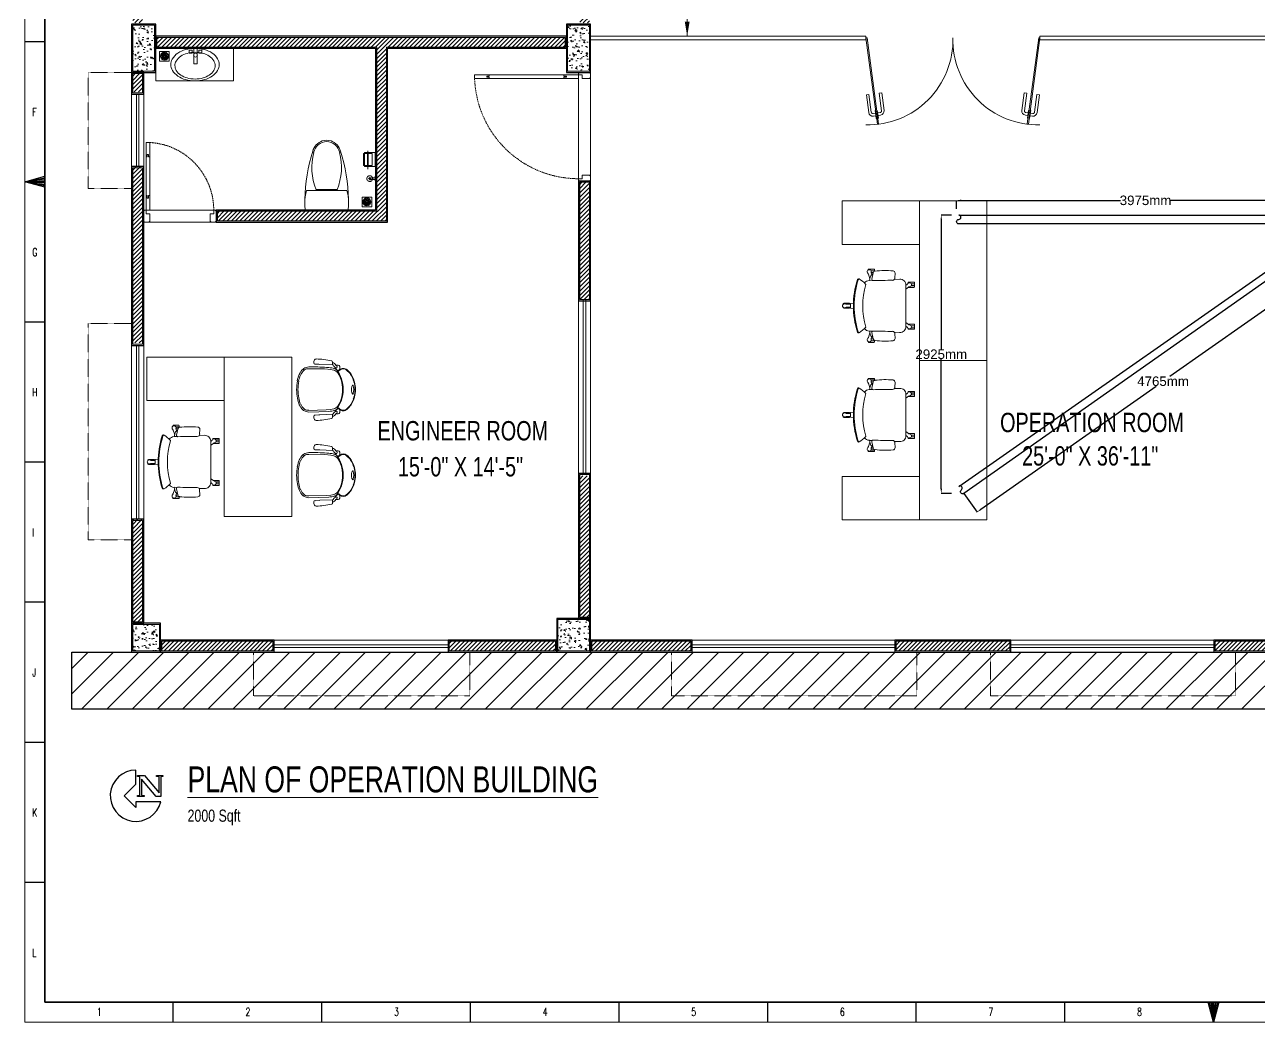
# Model space of a CAD drawing. Header units: inches. Extents: x -1976 to 101187, y -1884 to 17757.
# Drawn here: x 32894 to 45876, y -1884 to 8605 of the extents above; entities that cross this region are included whole.
import ezdxf
from ezdxf.enums import TextEntityAlignment as Align

# ---------------------------------------------------------------- set-up
doc = ezdxf.new("R2010")
doc.units = ezdxf.units.IN
doc.header["$MEASUREMENT"] = 0
for name, pattern in [('CENTER', [2, 1.25, -0.25, 0.25, -0.25]), ('DASH', [0.35, 0.25, -0.1]), ('DASHED', [0.75, 0.5, -0.25])]:
    doc.linetypes.add(name, pattern=pattern)
doc.layers.get('Defpoints').update_dxf_attribs({"lineweight": 0})
for name, color, linetype in [('COLLUM', 1, 'Continuous'), ('Plant Layout', 7, 'Continuous'), ('wall 05', 252, 'Continuous')]:
    doc.layers.add(name, color=color, linetype=linetype)
for name, color, linetype, lineweight in [('DOOR', 115, 'Continuous', 15), ('DOOR_GLASS', 144, 'Continuous', 15), ('Glass', 5, 'Continuous', 9), ('HACTH', 8, 'Continuous', 9), ('I-WC----EXST', 7, 'Continuous', 15), ('I-WC----N', 7, 'Continuous', 15), ('ID-FURN', 7, 'Continuous', 15), ('MARKER', 171, 'Continuous', 15), ('Plaster Line', 252, 'Continuous', 15), ('Sunshed', 5, 'Continuous', 15), ('Text', 252, 'Continuous', 15), ('WINDOW', 140, 'Continuous', 9)]:
    doc.layers.add(name, color=color, linetype=linetype, lineweight=lineweight)
doc.styles.get("Standard").update_dxf_attribs({"font": 'arial.ttf'})
doc.styles.add('Swiss721', font='swisscl.ttf')
doc.styles.add('TEG BORDER', font='txt_qlt.shx', dxfattribs={"width": 0.7, "bigfont": 'hztxt.shx'})
doc.dimstyles.get("Standard").update_dxf_attribs({"dimtxt": 100, "dimasz": 50, "dimexe": 0.18, "dimexo": 0.0625, "dimgap": 0.09, "dimtad": 0, "dimtih": 1, "dimtoh": 1, "dimdec": 0, "dimzin": 0, "dimdsep": 46, "dimtxsty": 'Standard', "dimcen": 0.09, "dimadec": 0, "dimazin": 0, "dimtfac": 1, "dimtdec": 0, "dimtofl": 0, "dimtmove": 0, "dimatfit": 3, "dimfxl": 1, "dimtolj": 1, "dimtzin": 0, "dimarcsym": 0})
pattern_1 = [(50, (-10391746.53, -6143963.8), (136.6380648, -11.9542817), [14.2875, -157.1625]), (355, (-10391746.53, -6143963.8), (-26.432129, 143.2926015), [11.43, -125.73]), (100.4514, (-10391735.14, -6143964.79), (110.2060372, 131.3382328), [12.1425062, -133.5675723]), (46.1842, (-10391746.53, -6143925.7), (203.3094198, -31.5313722), [21.43125, -235.74375]), (96.6356, (-10391729.58, -6143928.32), (178.0532454, 185.5694544), [18.21376, -200.3513265]), (351.1842, (-10391746.53, -6143925.7), (178.0531005, 185.5695935), [17.145, -188.595]), (21, (-10391727.48, -6143935.22), (113.7107934, -76.6988987), [14.2875, -157.1625]), (326, (-10391727.48, -6143935.22), (46.3515707, 138.1410836), [11.43, -125.73]), (71.4514, (-10391718, -6143941.61), (160.0624107, 61.4420596), [12.1425062, -133.5675723]), (37.5, (-10391746.526, -6143963.797), (2.31645244, 63.41627915), [0, -124.206, 0, -127.635, 0, -126.20625]), (7.5, (-10391746.526, -6143963.8), (50.1147469, 75.1354311), [0, -72.771, 0, -121.3485, 0, -48.10125]), (327.5, (-10391789.01, -6143963.797), (101.6931741, -4.29670307), [0, -47.625, 0, -148.59, 0, -197.1675]), (317.5, (-10391808.06, -6143963.8), (111.09696526, 19.06999913), [0, -61.9125, 0, -98.679, 0, -140.0175])]
pattern_2 = [(45, (-10391746.526, -6143963.797), (-22.4506403, 22.4506403), [])]

# ---------------------------------------------------------------- blocks, each defined once
blk = doc.blocks.new('A$C6B9F22C7')
at = {"layer": 'DOOR_GLASS', "lineweight": 9}
for p, q in [((30.04, 10.46), (22.73, 9.48)), ((22.88, 8.43), (22.73, 9.48)), ((30.18, 9.4), (22.88, 8.43)), ((30.75, 5.15), (23.44, 4.18)), ((33.22, 8.09), (30, 7.66)), ((30, 7.66), (30.02, 7.47)), ((30.02, 7.47), (33.25, 7.9)), ((30.09, 6.98), (33.32, 7.41)), ((30.12, 6.78), (30.09, 6.98)), ((33.34, 7.21), (30.12, 6.78)), ((31.08, 7.81), (30.95, 8.82)), ((31.2, 6.93), (31.33, 5.92)), ((32.14, 7.95), (32.01, 8.96)), ((32.26, 7.07), (32.39, 6.06)), ((33.25, 7.9), (33.22, 8.09)), ((33.32, 7.41), (33.34, 7.21)), ((23.44, 4.18), (23.58, 3.12)), ((30.89, 4.1), (23.58, 3.12))]:
    blk.add_line(p, q, dxfattribs=at)
at = {"layer": 'DOOR_GLASS'}
blk.add_lwpolyline([(0, 2.96), (35.68, 7.72), (35.62, 8.22), (-0.07, 3.45)], close=True, dxfattribs=at)
blk.add_arc((0.83, 3.79), 35.18, 358.6415, 91.3529, dxfattribs=at)
at = {"layer": 'DOOR_GLASS', "lineweight": 9}
for centre, major_axis, start_param, end_param in [((30.27, 8.73), (-1.39, 1.06), 3.926991, 5.497787), ((30.27, 8.73), (-0.412, -0.54), 2.356194, 3.926991), ((30.66, 5.83), (-0.54, 0.412), 2.356194, 3.926991), ((30.66, 5.83), (-1.06, -1.39), 0.785398, 2.356194)]:
    blk.add_ellipse(centre, major_axis=major_axis, ratio=1, start_param=start_param, end_param=end_param, dxfattribs=at)
blk = doc.blocks.new('ch-1')
at = {"layer": 'ID-FURN', "color": 252}
for p, q in [((59, 251), (108, 249)), ((104, 264), (103, 306)), ((316, 240), (344, 239)), ((334, 275), (336, 266)), ((-8, 198), (0, 193)), ((0, 196), (0, -196)), ((59, -250), (108, -248)), ((103, -306), (104, -264)), ((316, -239), (344, -238)), ((334, -275), (336, -265))]:
    blk.add_line(p, q, dxfattribs=at)
at = {"layer": 'ID-FURN', "color": 252, "lineweight": 13}
for p, q in [((300, 345), (297, 341)), ((297, 341), (297, 331)), ((297, 331), (298, 330)), ((298, 330), (328, 330)), ((298, 329), (298, 324)), ((298, 329), (328, 329)), ((353, 345), (300, 345)), ((309, 312), (327, 312)), ((309, 311), (327, 311)), ((322, 297), (316, 297)), ((326, 307), (321, 294)), ((353, 298), (339, 255)), ((353, 297), (352, 297)), ((357, 341), (353, 345)), ((357, 301), (353, 297)), ((357, 341), (357, 336)), ((357, 301), (357, 305)), ((-76, 222), (-80, 218)), ((-80, 218), (-80, 208)), ((-80, 208), (-79, 207)), ((-80, 188), (-79, 189)), ((-80, 178), (-80, 188)), ((-76, 174), (-80, 178)), ((-79, 207), (-48, 207)), ((-79, 206), (-79, 190)), ((-79, 206), (-49, 206)), ((-79, 190), (-49, 190)), ((-79, 189), (-48, 189)), ((-23, 222), (-76, 222)), ((-23, 174), (-76, 174)), ((-25, 175), (0, 157)), ((-20, 218), (-23, 222)), ((-20, 218), (-20, 213)), ((559, 15), (521, 15)), ((533, 24), (530, 21)), ((530, 21), (530, 15)), ((586, 24), (533, 24)), ((590, 21), (586, 24)), ((590, 21), (590, 16)), ((559, -14), (521, -14)), ((530, -20), (530, -14)), ((533, -23), (530, -20)), ((586, -23), (533, -23)), ((590, -20), (586, -23)), ((590, -20), (590, -15)), ((-76, -174), (-80, -177)), ((-80, -177), (-80, -187)), ((-80, -187), (-79, -188)), ((-80, -208), (-79, -207)), ((-80, -218), (-80, -208)), ((-76, -221), (-80, -218)), ((-79, -188), (-48, -188)), ((-79, -189), (-49, -189)), ((-79, -206), (-79, -189)), ((-79, -206), (-49, -206)), ((-79, -207), (-48, -207)), ((-23, -174), (-76, -174)), ((-23, -221), (-76, -221)), ((-25, -175), (0, -157)), ((-20, -218), (-23, -221)), ((-20, -218), (-20, -213)), ((-8, -198), (0, -192)), ((297, -331), (298, -329)), ((297, -340), (297, -331)), ((300, -344), (297, -340)), ((298, -328), (298, -324)), ((298, -328), (328, -328)), ((298, -329), (328, -329)), ((353, -344), (300, -344)), ((309, -311), (327, -311)), ((309, -312), (327, -312)), ((322, -296), (316, -296)), ((326, -307), (321, -293)), ((353, -298), (339, -254)), ((353, -296), (352, -296)), ((357, -300), (353, -296)), ((357, -340), (353, -344)), ((357, -300), (357, -305)), ((357, -340), (357, -336))]:
    blk.add_line(p, q, dxfattribs=at)
at = {"layer": 'ID-FURN', "color": 252}
for points in [[(321, 252), (309, 310)], [(321, -252), (309, -310)]]:
    blk.add_lwpolyline(points, dxfattribs=at)
at = {"layer": 'ID-FURN', "color": 252, "lineweight": 13}
blk.add_lwpolyline([(495, -26), (521, -22), (521, 22), (495, 26)], dxfattribs=at)
at = {"layer": 'ID-FURN', "color": 252}
for centre, radius, start, end in [((57, 194), 57, 87.5809, 177.8265), ((123, 309), 20.1, 95.0446, 186.0128), ((126, 262), 22.2, 175.0498, 270.9397), ((194, -511), 843, 83.3556, 94.9128), ((147, -5275), 5515, 88.3219, 90.2152), ((290, 307), 19.6, 11.3923, 86.0755), ((309, 250), 12.1, 267.6468, 9.6188), ((303, 268), 31.9, 13.7582, 74.5871), ((110, 210), 234, 7.127, 13.7582), ((342, 179), 59.8, 36.272, 87.3972), ((597, 1), 297, 122.0525, 136.7624), ((445, 244), 11.1, 21.1039, 124.6268), ((439, 242), 11.1, 21.1039, 91.3806), ((-306, 0), 794, 341.9963, 18.0037), ((-306, 0), 801, 341.9963, 18.0037), ((392, 194), 15.3, 136.9683, 155.6038), ((-286, 0), 693, 343.2048, 16.7952), ((57, -193), 57, 182.1735, 272.4191), ((342, -179), 59.8, 272.6028, 324.0692), ((392, -194), 15.3, 204.3962, 223.0317), ((597, -1), 297, 223.2376, 237.9475), ((123, -308), 20.1, 173.9872, 264.9554), ((126, -262), 22.2, 89.0603, 184.9502), ((194, 511), 843, 265.0872, 276.6444), ((147, 5275), 5515, 269.7848, 271.6781), ((290, -306), 19.6, 273.9245, 348.6077), ((309, -249), 12.1, 350.3812, 92.3532), ((303, -267), 31.9, 285.413, 346.2418), ((110, -210), 234, 346.2418, 352.873), ((439, -241), 11.1, 268.6194, 338.8961), ((445, -243), 11.1, 235.3732, 338.8961)]:
    blk.add_arc(centre, radius, start, end, dxfattribs=at)
at = {"layer": 'ID-FURN', "color": 252, "lineweight": 13}
for centre, radius, start, end in [((345, 321), 19.1, 310.5325, 193.4675), ((307, 313), 20, 342.2096, 8.7154), ((372, 292), 20, 135.2846, 161.7905), ((-32, 198), 19.1, 22.5325, 265.4675), ((-36, 159), 20, 54.2096, 80.7154), ((4, 215), 20, 207.2846, 233.7904), ((559, 35), 20, 270.2096, 296.7154), ((578, 0), 19.1, 238.5325, 121.4675), ((559, -34), 20, 63.2846, 89.7905), ((-32, -198), 19.1, 94.5325, 337.4675), ((-36, -159), 20, 279.2846, 305.7904), ((4, -214), 20, 126.2096, 152.7154), ((345, -320), 19.1, 166.5325, 49.4675), ((307, -313), 20, 351.2846, 17.7904), ((372, -292), 20, 198.2096, 224.7154)]:
    blk.add_arc(centre, radius, start, end, dxfattribs=at)
blk = doc.blocks.new("VISITOR'S CHAIR")
at = {"layer": 'ID-FURN'}
for p, q in [((-253, 410), (-253, 430)), ((-246, 415), (-252, 405)), ((-251, 378), (-240, 386)), ((-238, 446), (-237, 446)), ((-234, 392), (-226, 404)), ((-209, 412), (-220, 402)), ((-220, 402), (-216, 392)), ((-195, 429), (-209, 412)), ((-206, 445), (-200, 438)), ((-200, 438), (-204, 436)), ((-194, 437), (-202, 449)), ((-159, 444), (-196, 428)), ((194, 437), (202, 449)), ((194, 429), (209, 412)), ((206, 445), (200, 438)), ((200, 438), (204, 436)), ((209, 412), (220, 402)), ((220, 402), (216, 392)), ((233, 392), (226, 404)), ((251, 378), (240, 386)), ((246, 415), (252, 405)), ((252, 410), (252, 430)), ((-284, 373), (-275, 372)), ((-261, 241), (-256, 371)), ((-216, 125), (-213, 288)), ((-213, 288), (-206, 356)), ((206, 355), (211, 307)), ((211, 307), (215, 126)), ((227, 334), (233, 128)), ((260, 241), (256, 371)), ((287, 373), (278, 372)), ((-264, 191), (-263, 232)), ((-263, 232), (-261, 241)), ((-234, 128), (-234, 150)), ((262, 232), (260, 241)), ((264, 191), (262, 232))]:
    blk.add_line(p, q, dxfattribs=at)
for centre, major_axis, ratio, start_param, end_param in [((-162, 483), (40.7, 40.7), 1, 1.641382, 2.3562), ((-162, 483), (-37, 37), 1, 0.070585, 0.785404), ((-31, 377), (160, 160), 1, 1.106098, 1.669765), ((-31, 377), (156, 156), 1, 1.106098, 1.669765), ((-26, 384), (156, 156), 1, 1.024131, 1.139863), ((-26, 384), (-153, 153), 1, -0.546665, -0.430933), ((0, 280), (233, 233), 1, 0.786111, 1.024131), ((0, 280), (-229, 229), 1, -0.784686, -0.546665), ((-42, 582), (-3.34, 3.34), 1, -0.185935, 0.785398), ((-42, 582), (3.34, 3.34), 1, 2.356194, 3.327527), ((-22, 553), (28, 28), 1, 1.306571, 1.384862), ((-22, 610), (-28, 28), 1, 1.756731, 2.080357), ((0, 359), (-164, 164), 1, -0.967168, -0.603629), ((-9, 657), (-62.5, 62.5), 1, 2.080357, 2.239483), ((0, 732), (-116, 116), 1, 2.239483, 2.356194), ((0, 280), (233, 233), 1, 0.546665, 0.784686), ((0, 280), (-229, 229), 1, -1.024131, -0.786111), ((0, 732), (-116, 116), 1, 2.356194, 2.472906), ((9, 657), (62.5, 62.5), 1, 4.043702, 4.202828), ((22, 610), (28, 28), 1, 4.202828, 4.526454), ((22, 553), (-28, 28), 1, -1.384862, -1.299686), ((42, 582), (3.34, 3.34), 1, 5.497787, 6.46912), ((42, 582), (-3.34, 3.34), 1, 2.955658, 3.926991), ((25, 384), (-153, 153), 1, -1.139863, -1.024131), ((25, 384), (-156, 156), 1, -1.139863, -1.024131), ((28, 375), (159, 159), 1, 6.197379, 6.741162), ((28, 375), (-162, 162), 1, 4.626582, 5.170366), ((85, 416), (109, 109), 1, 6.212612, 6.231759), ((162, 483), (37, 37), 1, 5.497793, 6.212612), ((85, 416), (113, 113), 1, 6.212612, 6.231759), ((162, 483), (-40.7, 40.7), 1, 3.926985, 4.641803), ((-246, 374), (-29, 9), 0.940619, -0.371164, 0.371164), ((-208, 326), (-64, 64), 1, -0.27183, -0.033972), ((-236, 430), (11.7, 11.7), 1, 0.895345, 2.346242), ((-237, 411), (11.5, 11.5), 1, 2.359032, 2.700427), ((-236, 410), (-8.33, 8.33), 1, 3.308932, 6.927895), ((-249, 401), (12.4, 12.4), 1, 4.437336, 4.934607), ((-232, 600), (-108, 108), 1, 2.322741, 2.51101), ((-237, 418), (-16.4, 16.4), 1, 2.597956, 3.176359), ((17, 317), (173, 173), 1, 2.044581, 2.285039), ((-162, 483), (40.7, 40.7), 1, 2.3562, 3.058022), ((-118, 356), (-74.2, 74.2), 1, 0.158797, 0.434217), ((-162, 483), (37, 37), 1, 2.3562, 3.058022), ((4, 124), (254, 254), 1, 0.795932, 1.416989), ((45, 326), (-179, 179), 1, 0.550308, 0.670712), ((-122, 361), (-58.3, 58.3), 1, -0.121154, 0.49051), ((-199, 433), (4.34, 4.34), 1, 4.766338, 6.168083), ((-51, 268), (141, 141), 1, 1.029343, 1.444292), ((0, 118), (253, 253), 1, 0.505105, 1.065692), ((-2, 130), (-249, 249), 1, -1.424708, -0.790588), ((51, 268), (141, 141), 1, 0.126504, 0.541453), ((122, 361), (-58.3, 58.3), 1, 4.221879, 4.833543), ((199, 433), (4.34, 4.34), 1, 1.685898, 3.087644), ((-46, 326), (-179, 179), 1, 4.041677, 4.162081), ((162, 483), (-37, 37), 1, 3.225371, 3.926997), ((117, 356), (74.2, 74.2), 1, 5.848968, 6.124388), ((162, 483), (40.7, 40.7), 1, 4.795959, 5.497781), ((233, 611), (116, 116), 1, 3.774404, 3.956147), ((-18, 317), (173, 173), 1, 5.568943, 5.8094), ((237, 418), (-16.4, 16.4), 1, 1.53603, 2.114433), ((236, 410), (8.33, 8.33), 1, 5.638476, 9.257439), ((248, 401), (-12.4, 12.4), 1, 1.348578, 1.845849), ((236, 430), (-11.7, 11.7), 1, 3.936943, 5.38784), ((236, 411), (-11.5, 11.5), 1, 3.582758, 3.924153), ((207, 326), (64, 64), 1, 0.033972, 0.27183), ((248, 370), (21.5, 21.5), 1, 5.582202, 6.32453), ((603, 170), (-651, 651), 1, 0.573881, 0.750879), ((-285, 360), (-8.76, 8.76), 1, -0.863376, 0.564498), ((-268, 332), (2.3, 41.2), 0.843481, -0.27588, 0.27588), ((-243, 367), (9.99, 9.99), 1, 1.377732, 2.024937), ((1966, 159), (1556, 1556), 1, 2.276461, 2.36002), ((243, 367), (9.99, 9.99), 1, 5.829045, 6.47625), ((269, 332), (-29.2, 29.2), 1, -1.014167, -0.462408), ((288, 360), (8.76, 8.76), 1, 5.718688, 7.146561), ((-600, 170), (-651, 651), 1, 3.96151, 4.138508), ((-297, 202), (13.6, 13.6), 1, 2.322194, 3.388756), ((-281, 229), (36.4, 36.4), 1, 3.399296, 4.068112), ((-277, 191), (-9.06, 9.06), 1, 2.406079, 3.903189), ((276, 191), (-9.06, 9.06), 1, 0.8092, 2.30631), ((284, 229), (-36.4, 36.4), 1, 2.215073, 2.88389), ((300, 202), (-13.6, 13.6), 1, 2.89443, 3.960991), ((-110, 135), (87.7, 87.7), 1, 2.416541, 2.868914), ((-133, 135), (-73.8, 73.8), 1, 1.404983, 1.497112), ((-119, 126), (68.4, 68.4), 1, 2.356783, 2.833835), ((-90, 184), (-120, 120), 1, 1.547695, 1.947381), ((-169, 107), (-31.3, 31.3), 1, 1.42524, 1.547695), ((-90, 184), (109, 109), 1, 3.118491, 3.518177), ((-36, 307), (-215, 215), 1, 1.947381, 2.1796), ((-36, 307), (205, 205), 1, 3.518177, 3.750397), ((-1, 504), (-356, 356), 1, 2.1796, 2.358034), ((-1, 504), (-346, 346), 1, 2.1796, 2.358034), ((-1, 504), (346, 346), 1, 3.92883, 4.107264), ((-1, 504), (-356, 356), 1, 2.358034, 2.536468), ((35, 307), (-205, 205), 1, 2.536468, 2.768687), ((35, 307), (-215, 215), 1, 2.536468, 2.768687), ((89, 184), (109, 109), 1, 4.339484, 4.739169), ((89, 184), (120, 120), 1, 4.339484, 4.739169), ((169, 108), (31.3, 31.3), 1, 4.739169, 4.873442), ((118, 126), (68.4, 68.4), 1, 5.032166, 5.498375), ((137, 132), (-69.9, 69.9), 1, 3.217039, 3.320838), ((110, 135), (-87, 87), 1, 3.422629, 3.866448)]:
    blk.add_ellipse(centre, major_axis=major_axis, ratio=ratio, start_param=start_param, end_param=end_param, dxfattribs=at)
blk = doc.blocks.new('floor drain 01')
at = {"color": 0}
blk.add_lwpolyline([(-10, -10), (90, -10), (90, 90), (-10, 90)], close=True, dxfattribs=at)
for points in [[(2, 47, 0.191053), (7, 42, 0.194336), (16, 42, -0.272606), (25, 41, 1.040732), (27, 44, 0.091346), (26, 45, 0.160783), (17, 46, -0.323658), (9, 51, 0.91079)], [(6, 23, 0.191053), (12, 23, 0.194336), (19, 28, -0.272606), (27, 32, 1.040732), (27, 36, 0.091346), (26, 36, 0.160783), (18, 32, -0.323658), (9, 31, 0.91079)], [(14, 68, 0.191053), (15, 61, 0.194336), (22, 56, -0.272606), (29, 50, 1.040732), (32, 51, 0.091346), (32, 53, 0.160783), (25, 59, -0.323658), (22, 67, 0.91079)], [(22, 6, 0.191053), (28, 10, 0.194336), (31, 18, -0.272606), (34, 26, 1.040732), (32, 29, 0.091346), (31, 28, 0.160783), (27, 20, -0.323658), (20, 14, 0.91079)], [(35, 78, 0.191053), (32, 72, 0.194336), (35, 63, -0.272606), (37, 55, 1.040732), (40, 53, 0.091346), (41, 55, 0.160783), (39, 64, -0.323658), (41, 72, 0.91079)], [(45, 2, 0.191053), (48, 8, 0.194336), (45, 17, -0.272606), (43, 25, 1.040732), (40, 27, 0.091346), (39, 25, 0.160783), (41, 16, -0.323658), (39, 8, 0.91079)], [(58, 74, 0.191053), (52, 70, 0.194336), (49, 62, -0.272606), (46, 54, 1.040732), (48, 51, 0.091346), (49, 52, 0.160783), (53, 60, -0.323658), (60, 66, 0.91079)], [(66, 12, 0.191053), (65, 19, 0.194336), (58, 24, -0.272606), (51, 30, 1.040732), (48, 29, 0.091346), (48, 27, 0.160783), (55, 21, -0.323658), (58, 13, 0.91079)], [(74, 57, 0.191053), (68, 57, 0.194336), (61, 52, -0.272606), (53, 48, 1.040732), (53, 44, 0.091346), (54, 44, 0.160783), (62, 48, -0.323658), (71, 49, 0.91079)], [(78, 33, 0.191053), (73, 38, 0.194336), (64, 38, -0.272606), (55, 39, 1.040732), (53, 36, 0.091346), (54, 35, 0.160783), (63, 34, -0.323658), (71, 29, 0.91079)]]:
    blk.add_lwpolyline(points, format="xyb", close=True, dxfattribs=at)
for centre, radius in [((40, 40), 41.7), ((32, 45), 1.83), ((33, 34), 1.83), ((42, 49), 1.83), ((43, 31), 1.83), ((50, 41), 1.83)]:
    blk.add_circle(centre, radius, dxfattribs=at)
blk = doc.blocks.new('HANDWASH-02-PLAN')
at = {"layer": 'I-WC----N', "color": 2}
for points in [[(5, 0, 0.068513), (104, 14, 0.080648), (182, 50, 0.107051), (242, 112, 0.160603), (255, 169, 0.138041), (238, 230, 0.107051), (182, 289, 0.080648), (104, 325, 0.068513), (5, 339, 0.068513), (-94, 325, 0.080648), (-172, 289, 0.107051), (-228, 230, 0.138041), (-245, 169, 0.138041), (-228, 108, 0.107051), (-172, 50, 0.080648), (-94, 14, 0.068513)], [(5, 42, 0.067522), (88, 53, 0.079863), (152, 82, 0.107115), (202, 134, 0.162551), (213, 180, 0.139778), (199, 230, 0.107115), (152, 278, 0.079863), (88, 307, 0.067522), (5, 319, 0.067522), (-78, 307, 0.079863), (-142, 278, 0.107115), (-188, 230, 0.139778), (-203, 180, 0.139778), (-188, 130, 0.107115), (-142, 82, 0.079863), (-78, 53, 0.067522)]]:
    blk.add_lwpolyline(points, format="xyb", close=True, dxfattribs=at)
blk.add_circle((0, 72), 20, dxfattribs=at)
blk = doc.blocks.new('A$C01EB0BB3')
at = {"layer": 'I-WC----N', "color": 250, "ltscale": 0.5}
for points in [[(9.08, 6.42), (9.08, 0), (10.51, 0), (10.51, 6.42)], [(8.43, 2.06), (8.43, 0.85), (7.23, 0.85), (7.23, 2.06)], [(11.15, 2.06), (11.15, 0.85), (12.36, 0.85), (12.36, 2.06)]]:
    blk.add_lwpolyline(points, close=True, dxfattribs=at)
at = {"layer": 'I-WC----N', "color": 2, "xscale": 0.03999999999359716, "yscale": 0.03999999999359716, "zscale": 0.03999999999359716}
blk.add_blockref('HANDWASH-02-PLAN', (9.79, 0), dxfattribs=at)
blk = doc.blocks.new('$plan$00000388')
for p, q in [((-202, -210), (-202, 210)), ((0, -221), (0, 221)), ((-212, 108), (-212, -108))]:
    blk.add_line(p, q)
blk.add_lwpolyline([(-202, -210), (-152, -221), (-102, -226), (-50, -226), (0, -221)])
for centre, radius, start, end in [((-562, -12), 164, 107.2477, 159.5476), ((-556, -23), 163, 104.7786, 136.8543), ((-71, -1597), 1823, 91.2224, 107.2477), ((-443, -448), 602, 67.3737, 104.7786), ((-76, -236), 463, 97.7399, 105.822), ((-76, -236), 463, 80.5377, 97.7399), ((-595, 0), 129, 159.5476, 200.4524), ((-580, 0), 129, 136.8543, 223.1457), ((-562, 12), 164, 200.4524, 252.7523), ((-556, 23), 163, 223.1457, 255.2214), ((-443, 448), 602, 255.2214, 292.6263), ((-71, 1597), 1823, 252.7523, 268.7776)]:
    blk.add_arc(centre, radius, start, end)
blk = doc.blocks.new('h')
at = {"layer": 'I-WC----N', "color": 252, "linetype": 'CENTER', "ltscale": 0.2}
for p, q in [((544297, -25837), (544297, -25801)), ((544281, -25820), (544314, -25820))]:
    blk.add_line(p, q, dxfattribs=at)
at = {"layer": 'I-WC----N'}
blk.add_lwpolyline([(544273, -25760), (544321, -25760), (544321, -25765), (544273, -25765)], close=True, dxfattribs=at)
blk.add_lwpolyline([(544289, -25814), (544289, -25765), (544305, -25765), (544305, -25814)], dxfattribs=at)
at = {"layer": 'I-WC----N', "linetype": 'DASH', "ltscale": 5}
blk.add_circle((544297, -25820), 30, dxfattribs=at)
at = {"layer": 'I-WC----N'}
for radius in [10, 5]:
    blk.add_circle((544297, -25820), radius, dxfattribs=at)
blk = doc.blocks.new('typical king$0$5767 PAPER HOLDER')
at = {"color": 0, "linetype": 'CENTER', "lineweight": -2, "ltscale": 0.5}
blk.add_line((80, 98), (80, -92), dxfattribs=at)
at = {"color": 0, "linetype": 'DASHED', "lineweight": -2, "ltscale": 10, "flags": 128}
for points in [[(5, 52), (0, 52), (0, -52), (5, -52)], [(97, 72), (5, 72), (5, -72), (100, -72)]]:
    blk.add_lwpolyline(points, dxfattribs=at)
at = {"color": 0, "linetype": 'DASHED', "lineweight": -2, "ltscale": 10}
blk.add_lwpolyline([(100, -62), (35, -62), (35, 62), (97, 62)], dxfattribs=at)
blk.add_lwpolyline([(75, -72), (85, -72), (85, 72), (75, 72)], close=True, dxfattribs=at)
at = {"color": 0, "linetype": 'ByBlock', "lineweight": -2, "flags": 128}
blk.add_lwpolyline([(100, -72), (115, -72), (115, 72), (100, 72)], dxfattribs=at)
at = {"color": 0, "linetype": 'ByBlock', "lineweight": -2}
blk.add_lwpolyline([(100, 62), (125, 62), (125, -62), (100, -62)], dxfattribs=at)
blk = doc.blocks.new('A$C4F64215B')
at = {"layer": 'Defpoints'}
for points in [[(0, 5), (0.25, 5), (0.25, 4.75), (0, 4.75)], [(0, 0.25), (0.25, 0.25), (0.25, 0), (0, 0)], [(29.75, 5), (30, 5), (30, 4.75), (29.75, 4.75)], [(29.75, 0.25), (30, 0.25), (30, 0), (29.75, 0)]]:
    blk.add_lwpolyline(points, close=True, dxfattribs=at)
at = {"layer": 'DOOR'}
for points in [[(1.75, 10), (2, 10), (2, 11), (2.5, 11), (2.5, 5), (1, 5), (1, 11), (1.5, 11), (1.5, 10), (1.75, 10), (1.5, 10), (1.5, 11), (1, 11), (1, 27), (1.5, 27), (1.5, 28), (2, 28), (2, 27), (2.5, 27), (2.5, 11), (2.5, 33), (1, 33), (1, 27)], [(1, 5), (1, 3.5), (2.5, 3.5), (2.5, 0.25), (2.25, 0.25), (2.25, 0), (0.25, 0), (0.25, 0.25), (0, 0.25), (0, 4.75), (0.25, 4.75), (0.25, 5), (1, 5)], [(29, 5), (29, 3.5), (27.5, 3.5), (27.5, 0.25), (27.75, 0.25), (27.75, 0), (29.75, 0), (29.75, 0.25), (30, 0.25), (30, 4.75), (29.75, 4.75), (29.75, 5), (29, 5)]]:
    blk.add_lwpolyline(points, dxfattribs=at)
at = {"layer": 'DOOR', "linetype": 'DASHED', "lineweight": 0}
blk.add_arc((0.93, 4.97), 28.07, 0.0597, 86.7872, dxfattribs=at)
at = {"layer": 'HACTH', "lineweight": 0, "ltscale": 10}
for p, q in [((1.5, 5), (29, 5)), ((2.25, 0), (27.75, 0))]:
    blk.add_line(p, q, dxfattribs=at)
blk = doc.blocks.new('A$C4A7E7E9F')
at = {"layer": 'Defpoints'}
for points in [[(0, 5), (0.25, 5), (0.25, 4.75), (0, 4.75)], [(0, 0.25), (0.25, 0.25), (0.25, 0), (0, 0)], [(44.75, 5), (45, 5), (45, 4.75), (44.75, 4.75)], [(44.75, 0.25), (45, 0.25), (45, 0), (44.75, 0)]]:
    blk.add_lwpolyline(points, close=True, dxfattribs=at)
at = {"layer": 'DOOR'}
for points in [[(1.75, 10), (2, 10), (2, 11), (2.5, 11), (2.5, 5), (1, 5), (1, 11), (1.5, 11), (1.5, 10), (1.75, 10), (1.5, 10), (1.5, 11), (1, 11), (1, 42), (1.5, 42), (1.5, 43), (2, 43), (2, 42), (2.5, 42), (2.5, 11), (2.5, 48), (1, 48), (1, 42)], [(1, 5), (1, 3.5), (2.5, 3.5), (2.5, 0.25), (2.25, 0.25), (2.25, 0), (0.25, 0), (0.25, 0.25), (0, 0.25), (0, 4.75), (0.25, 4.75), (0.25, 5), (1, 5)], [(44, 5), (44, 3.5), (42.5, 3.5), (42.5, 0.25), (42.75, 0.25), (42.75, 0), (44.75, 0), (44.75, 0.25), (45, 0.25), (45, 4.75), (44.75, 4.75), (44.75, 5), (44, 5)]]:
    blk.add_lwpolyline(points, dxfattribs=at)
at = {"layer": 'DOOR', "linetype": 'DASHED', "lineweight": 0}
blk.add_arc((0.95, 4.98), 43.05, 0.0251, 87.941, dxfattribs=at)
at = {"layer": 'HACTH', "lineweight": 0, "ltscale": 10}
for p, q in [((1.5, 5), (44, 5)), ((2.25, 0), (42.75, 0))]:
    blk.add_line(p, q, dxfattribs=at)
blk = doc.blocks.new('tr')
at = {"layer": 'Plaster Line'}
for p, q in [((143968.45, 171283.63), (143927.45, 171283.63)), ((143927.45, 171283.63), (143927.45, 171279.63)), ((143968.45, 171279.63), (143968.45, 171283.63)), ((144100.45, 171283.63), (144053.45, 171283.63)), ((144053.45, 171283.63), (144053.45, 171279.63)), ((144100.45, 171279.63), (144100.45, 171283.63)), ((144226.45, 171283.63), (144185.45, 171283.63)), ((144185.45, 171283.63), (144185.45, 171279.63)), ((144226.45, 171279.63), (144226.45, 171283.63)), ((143927.45, 171279.63), (143968.45, 171279.63)), ((144053.45, 171279.63), (144100.45, 171279.63)), ((144185.45, 171279.63), (144226.45, 171279.63))]:
    blk.add_line(p, q, dxfattribs=at)
blk = doc.blocks.new('qm')
at = {"layer": 'wall 05'}
for p, q in [((143968.95, 171284.13), (143926.95, 171284.13)), ((143926.95, 171284.13), (143926.95, 171279.13)), ((143968.95, 171279.13), (143968.95, 171284.13)), ((144100.95, 171284.13), (144052.95, 171284.13)), ((144052.95, 171284.13), (144052.95, 171279.13)), ((144100.95, 171279.13), (144100.95, 171284.13)), ((144226.95, 171284.13), (144184.95, 171284.13)), ((144184.95, 171284.13), (144184.95, 171279.13)), ((144226.95, 171279.13), (144226.95, 171284.13)), ((143926.95, 171279.13), (143968.95, 171279.13)), ((144052.95, 171279.13), (144100.95, 171279.13)), ((144184.95, 171279.13), (144226.95, 171279.13))]:
    blk.add_line(p, q, dxfattribs=at)
blk = doc.blocks.new('bg')
at = {"layer": 'wall 05'}
for p, q in [((143795.95, 171284.13), (143748.95, 171284.13)), ((143748.95, 171284.13), (143748.95, 171279.13)), ((143795.95, 171279.13), (143795.95, 171284.13)), ((143912.95, 171284.13), (143867.95, 171284.13)), ((143867.95, 171284.13), (143867.95, 171279.13)), ((143912.95, 171279.13), (143912.95, 171284.13)), ((143748.95, 171279.13), (143795.95, 171279.13)), ((143867.95, 171279.13), (143912.95, 171279.13))]:
    blk.add_line(p, q, dxfattribs=at)
blk = doc.blocks.new('dp')
at = {"layer": 'Plaster Line'}
for p, q in [((143795.45, 171283.63), (143749.45, 171283.63)), ((143749.45, 171283.63), (143749.45, 171279.63)), ((143795.45, 171279.63), (143795.45, 171283.63)), ((143912.45, 171283.63), (143868.45, 171283.63)), ((143868.45, 171283.63), (143868.45, 171279.63)), ((143912.45, 171279.63), (143912.45, 171283.63)), ((143749.45, 171279.63), (143795.45, 171279.63)), ((143868.45, 171279.63), (143912.45, 171279.63))]:
    blk.add_line(p, q, dxfattribs=at)
blk = doc.blocks.new('f')
at = {"layer": 'Plaster Line'}
for p, q in [((143926.45, 171473.63), (143922.45, 171473.63)), ((143922.45, 171473.63), (143922.45, 171425.13)), ((143926.45, 171425.13), (143926.45, 171473.63)), ((143922.45, 171425.13), (143926.45, 171425.13))]:
    blk.add_line(p, q, dxfattribs=at)
blk = doc.blocks.new('g')
at = {"layer": 'wall 05'}
for p, q in [((143926.95, 171474.13), (143921.95, 171474.13)), ((143921.95, 171474.13), (143921.95, 171424.63)), ((143926.95, 171424.63), (143926.95, 171474.13)), ((143921.95, 171424.63), (143926.95, 171424.63))]:
    blk.add_line(p, q, dxfattribs=at)
blk = doc.blocks.new('252 BORDER A2')
at = {"linetype": 'Continuous'}
for p, q in [((5, 415), (5, 5)), ((5, 5), (489, 5))]:
    blk.add_line(p, q, dxfattribs=at)
for p, q in [((0, 245), (5, 245)), ((5, 210), (0, 210)), ((1.25, 210), (3.75, 210)), ((0, 175), (5, 175)), ((0, 140), (5, 140)), ((0, 105), (5, 105)), ((0, 70), (5, 70)), ((0, 35), (5, 35)), ((37.12, 0), (37.12, 5)), ((74.25, 0), (74.25, 5)), ((111.38, 0), (111.38, 5)), ((148.5, 0), (148.5, 5)), ((185.63, 0), (185.63, 5)), ((222.75, 0), (222.75, 5)), ((259.88, 0), (259.88, 5)), ((297, 0), (297, 5))]:
    blk.add_line(p, q)
at = {"color": 5, "lineweight": 15}
blk.add_lwpolyline([(0, 420), (594, 420), (594, 0), (0, 0)], close=True, dxfattribs=at)
blk.add_lwpolyline([(5, 415), (589, 415), (589, 5), (5, 5)], close=True)
for points in [[(0, 210), (5, 211.34), (5, 208.66), (0, 210), (5, 211), (5, 210.67), (0, 210), (5, 210.33), (5, 209.67), (0, 210), (5, 209.33), (5, 209), (0, 210)], [(297, 0), (295.66, 5), (298.34, 5), (297, 0), (296, 5), (296.33, 5), (297, 0), (296.67, 5), (297.33, 5), (297, 0), (297.67, 5), (298, 5), (297, 0)]]:
    blk.add_lwpolyline(points)
at = {"char_height": 2, "width": 2, "style": 'TEG BORDER'}
for s, insert, attachment_point in [('F', (1.91, 228.39), 1), ('G', (1.91, 193.39), 1), ('H', (1.91, 158.39), 1), ('I', (1.91, 123.39), 1), ('J', (1.91, 88.39), 1), ('K', (1.91, 53.39), 1), ('L', (1.91, 18.39), 1), ('1', (18.05, 1.59), 7), ('2', (55.17, 1.59), 7), ('3', (92.3, 1.59), 7), ('4', (129.42, 1.59), 7), ('5', (166.55, 1.59), 7), ('6', (203.67, 1.59), 7), ('7', (240.8, 1.59), 7), ('8', (277.92, 1.59), 7)]:
    blk.add_mtext(s, dxfattribs=dict(at, insert=insert, attachment_point=attachment_point))
blk = doc.blocks.new('*D53')
at = {"color": 0, "lineweight": -2, "transparency": 16777216}
for p, q in [((42693, 6670), (42693, 6758)), ((42743, 6758), (44416, 6758)), ((46618, 6758), (44945, 6758)), ((46668, 6758), (46668, 6758))]:
    blk.add_line(p, q, dxfattribs=at)
at = {"color": 0, "transparency": 16777216}
for points in [[(42743, 6766), (42743, 6750), (42693, 6758)], [(46618, 6766), (46618, 6750), (46668, 6758)]]:
    blk.add_solid(points, dxfattribs=at)
at = {"layer": 'Defpoints', "color": 0, "transparency": 16777216}
for p in [(46668, 6758), (46668, 6758), (42693, 6670)]:
    blk.add_point(p, dxfattribs=at)
at = {"color": 0, "transparency": 16777216, "insert": (44680, 6758), "char_height": 100, "attachment_point": 5}
blk.add_mtext('\\A1;3975mm', dxfattribs=at)
blk = doc.blocks.new('*D54')
at = {"color": 0, "lineweight": -2, "transparency": 16777216}
for p, q in [((46668, 6416), (46805, 6220)), ((46764, 6192), (44937, 4907)), ((42949, 3510), (44792, 4805)), ((42770, 3676), (42908, 3481))]:
    blk.add_line(p, q, dxfattribs=at)
at = {"color": 0, "transparency": 16777216}
for points in [[(46759, 6199), (46769, 6185), (46805, 6221)], [(42944, 3516), (42953, 3503), (42908, 3481)]]:
    blk.add_solid(points, dxfattribs=at)
at = {"layer": 'Defpoints', "color": 0, "transparency": 16777216}
for p in [(46668, 6416), (42770, 3677), (42908, 3481)]:
    blk.add_point(p, dxfattribs=at)
at = {"color": 0, "transparency": 16777216, "insert": (44864, 4856), "char_height": 100, "attachment_point": 5}
blk.add_mtext('\\A1;4765mm', dxfattribs=at)
blk = doc.blocks.new('*D55')
at = {"color": 0, "lineweight": -2, "transparency": 16777216}
for p, q in [((42640, 6604), (42532, 6604)), ((42532, 6554), (42532, 5191)), ((42532, 3726), (42532, 5089)), ((42640, 3676), (42532, 3676))]:
    blk.add_line(p, q, dxfattribs=at)
at = {"color": 0, "transparency": 16777216}
for points in [[(42524, 6554), (42540, 6554), (42532, 6604)], [(42524, 3726), (42540, 3726), (42532, 3676)]]:
    blk.add_solid(points, dxfattribs=at)
at = {"layer": 'Defpoints', "color": 0, "transparency": 16777216}
for p in [(42640, 6604), (42532, 3676), (42640, 3676)]:
    blk.add_point(p, dxfattribs=at)
at = {"color": 0, "transparency": 16777216, "insert": (42532, 5140), "char_height": 100, "attachment_point": 5}
blk.add_mtext('\\A1;2925mm', dxfattribs=at)

msp = doc.modelspace()

# ---------------------------------------------------------------- hatches: boundary and pattern name
h = msp.add_hatch()
h.set_pattern_fill('ANSI31', color=6, scale=1500)
h.paths.add_polyline_path([(49250.7, 2007.7), (49250.7, 1407.7), (33391.1, 1407.7), (33391.1, 2007.7)])
at = {"layer": 'HACTH'}
h = msp.add_hatch(dxfattribs=at)
h.set_pattern_fill('ANSI31', color=256, scale=254, style=0)
h.set_pattern_definition(pattern_2)
h.paths.add_polyline_path([(38730, 8624.4), (38831.6, 8624.4), (38831.6, 11939.1), (38730, 11939.1)])
h.paths.add_polyline_path([(34285, 8472), (34285, 8370.4), (36596.4, 8370.4), (36596.4, 6643.2), (34920, 6643.2), (34920, 6541.6), (36698, 6541.6), (36698, 8370.4), (38577.6, 8370.4), (38577.6, 8472)])
h.paths.add_polyline_path([(34031, 8624.4), (34132.6, 8624.4), (34132.6, 9996), (34031, 9996)])
h = msp.add_hatch(dxfattribs=at)
h.set_pattern_fill('AR-CONC', color=256, scale=19.05, style=0)
h.set_pattern_definition(pattern_1)
h.paths.add_polyline_path([(34259.6, 8599), (34031, 8599), (34031, 8116.4), (34259.6, 8116.4)])
h = msp.add_hatch(dxfattribs=at)
h.set_pattern_fill('AR-CONC', color=256, scale=19.05, style=0)
h.set_pattern_definition(pattern_1)
h.paths.add_polyline_path([(38603, 8116.4), (38831.6, 8116.4), (38831.6, 8599), (38603, 8599)])
h = msp.add_hatch(dxfattribs=at)
h.set_pattern_fill('ANSI31', color=256, scale=254, style=0)
h.set_pattern_definition(pattern_2)
h.paths.add_polyline_path([(34132.6, 8091), (34031, 8091), (34031, 7900.5), (34132.6, 7900.5)])
h = msp.add_hatch(dxfattribs=at)
h.set_pattern_fill('ANSI31', color=256, scale=254, style=0)
h.set_pattern_definition(pattern_2)
h.paths.add_polyline_path([(42057.4, 2122), (42057.4, 2020.4), (43251.2, 2020.4), (43251.2, 2122)])
h.paths.add_polyline_path([(46451.6, 2020.4), (46451.6, 2122), (45410.2, 2122), (45410.2, 2020.4)])
h.paths.add_polyline_path([(46832.6, 2122), (46832.6, 2020.4), (47392.5, 2020.4), (47392.5, 2122)])
h.paths.add_polyline_path([(49855.2, 2020.4), (49855.2, 2122), (49246.7, 2122), (49246.7, 2020.4)])
h.paths.add_polyline_path([(50058.4, 2325.2), (50160, 2325.2), (50160, 3036.4), (50058.4, 3036.4)])
h.paths.add_polyline_path([(50160, 5170), (50058.4, 5170), (50058.4, 4890.6), (50160, 4890.6)])
h.paths.add_polyline_path([(50058.4, 5500.2), (50160, 5500.2), (50160, 7786.2), (50058.4, 7786.2)])
h.paths.add_polyline_path([(46477, 4281), (46578.6, 4281), (46578.6, 6846.4), (48204.2, 6846.4), (48204.2, 6948), (46578.6, 6948), (46578.6, 8091), (46477, 8091)])
h = msp.add_hatch(dxfattribs=at)
h.set_pattern_fill('ANSI31', color=256, scale=254, style=0)
h.set_pattern_definition(pattern_2)
h.paths.add_polyline_path([(34031, 5258.9), (34132.6, 5258.9), (34132.6, 7113.1), (34031, 7113.1)])
h.paths.add_polyline_path([(34031, 2325.2), (34132.6, 2325.2), (34132.6, 3404.7), (34031, 3404.7)])
h.paths.add_polyline_path([(34335.8, 2122), (34335.8, 2020.4), (35504.2, 2020.4), (35504.2, 2122)])
h.paths.add_polyline_path([(37358.4, 2122), (37358.4, 2020.4), (38476, 2020.4), (38476, 2122)])
h.paths.add_polyline_path([(38857, 2122), (38857, 2020.4), (39898.4, 2020.4), (39898.4, 2122)])
h.paths.add_polyline_path([(38730, 2376), (38831.6, 2376), (38831.6, 3861.9), (38730, 3861.9)])
h.paths.add_polyline_path([(38730, 5716.1), (38831.6, 5716.1), (38831.6, 6948), (38730, 6948)])
h = msp.add_hatch(dxfattribs=at)
h.set_pattern_fill('AR-CONC', color=256, scale=19.05, style=0)
h.set_pattern_definition(pattern_1)
h.paths.add_polyline_path([(38831.6, 2020.4), (38831.6, 2350.6), (38501.4, 2350.6), (38501.4, 2020.4)])
h = msp.add_hatch(dxfattribs=at)
h.set_pattern_fill('AR-CONC', color=256, scale=19.05, style=0)
h.set_pattern_definition(pattern_1)
h.paths.add_polyline_path([(34031, 2299.8), (34031, 2020.4), (34310.4, 2020.4), (34310.4, 2299.8)])

# ---------------------------------------------------------------- linework, layer by layer
for points in [[(46667.5, 6511.4), (42715.9, 6511.4, -1), (42715.9, 6557.5, 1), (42715.9, 6603.7), (46667.5, 6603.7)], [(46667.5, 6416.3), (42770.1, 3676.5, -1), (42743, 3713.9, 1), (42715.9, 3751.3), (46667.5, 6511.4)]]:
    msp.add_lwpolyline(points, format="xyb")
at = {"color": 6}
msp.add_lwpolyline([(49250.7, 2007.7), (49250.7, 1407.7), (33391.1, 1407.7), (33391.1, 2007.7)], close=True, dxfattribs=at)
at = {"layer": 'COLLUM'}
for points in [[(34018.3, 8103.7), (34272.3, 8103.7), (34272.3, 8611.7), (34018.3, 8611.7)], [(38590.3, 8103.7), (38844.3, 8103.7), (38844.3, 8611.7), (38590.3, 8611.7)], [(38488.7, 2007.7), (38844.3, 2007.7), (38844.3, 2363.3), (38488.7, 2363.3)], [(34018.3, 2007.7), (34323.1, 2007.7), (34323.1, 2312.5), (34018.3, 2312.5)]]:
    msp.add_lwpolyline(points, close=True, dxfattribs=at)
at = {"layer": 'DOOR_GLASS'}
for p, q in [((38844.3, 8484.7), (41740, 8484.7)), ((38844.3, 8446.6), (41740, 8446.6)), ((41740, 8446.6), (41740, 8484.7)), ((46464.8, 8484.7), (43569.2, 8484.7)), ((43569.2, 8446.6), (43569.2, 8484.7)), ((46464.8, 8446.6), (43569.2, 8446.6))]:
    msp.add_line(p, q, dxfattribs=at)
at = {"layer": 'Glass', "ltscale": 10}
for points in [[(34069.1, 7875.1), (34069.1, 7113.1)], [(34094.5, 7875.1), (34094.5, 7113.1)], [(38768.1, 3887.3), (38768.1, 5716.1)], [(38793.5, 3887.3), (38793.5, 5716.1)], [(34069.1, 3404.7), (34069.1, 5233.5)], [(34094.5, 3404.7), (34094.5, 5233.5)], [(35516.9, 2083.9), (37345.7, 2083.9)], [(39911.1, 2083.9), (42044.7, 2083.9)], [(43263.9, 2083.9), (45397.5, 2083.9)], [(35516.9, 2058.5), (37345.7, 2058.5)], [(39911.1, 2058.5), (42044.7, 2058.5)], [(43263.9, 2058.5), (45397.5, 2058.5)]]:
    msp.add_lwpolyline(points, dxfattribs=at)
at = {"layer": 'I-WC----EXST'}
msp.add_lwpolyline([(35091.5, 8013.7), (34272.3, 8013.7), (34272.3, 8357.7), (35091.5, 8357.7)], close=True, dxfattribs=at)
at = {"layer": 'ID-FURN', "color": 9}
for points in [[(42301.4, 6295), (42301.4, 6752.2), (41488.6, 6752.2), (41488.6, 6295)], [(43012.6, 5075.8), (43012.6, 6752.2), (42301.4, 6752.2), (42301.4, 5075.8)], [(43012.6, 5075.8), (43012.6, 3399.4), (42301.4, 3399.4), (42301.4, 5075.8)], [(42301.4, 3856.6), (42301.4, 3399.4), (41488.6, 3399.4), (41488.6, 3856.6)]]:
    msp.add_lwpolyline(points, close=True, dxfattribs=at)
at = {"layer": 'ID-FURN'}
for points in [[(34990.6, 4653.2), (34990.6, 5110.4), (34177.8, 5110.4), (34177.8, 4653.2)], [(35701.8, 3434), (35701.8, 5110.4), (34990.6, 5110.4), (34990.6, 3434)]]:
    msp.add_lwpolyline(points, close=True, dxfattribs=at)
at = {"layer": 'MARKER'}
msp.add_line((39860.5, 9379.2), (39860.5, 8484.7), dxfattribs=at)
msp.add_solid([(39885.9, 8637.1), (39835.1, 8637.1), (39860.5, 8484.7)], dxfattribs=at)
at = {"layer": 'Plant Layout', "lineweight": 13}
for p, q in [((38717.3, 8078.3), (38717.3, 6986.1)), ((38844.3, 7005.2), (38844.3, 8059.3)), ((34170.7, 6655.9), (34881.9, 6655.9)), ((34189.8, 6528.9), (34862.9, 6528.9))]:
    msp.add_line(p, q, dxfattribs=at)
at = {"layer": 'Plaster Line'}
for p, q in [((34132.6, 7100.4), (34031, 7100.4)), ((34031, 7100.4), (34031, 5246.2)), ((34132.6, 5246.2), (34132.6, 7100.4)), ((34031, 5246.2), (34132.6, 5246.2)), ((34132.6, 3392), (34031, 3392)), ((34031, 3392), (34031, 2325.2)), ((34132.6, 2325.2), (34132.6, 3392)), ((34031, 2325.2), (34132.6, 2325.2))]:
    msp.add_line(p, q, dxfattribs=at)
for points in [[(34031, 8116.4), (34259.6, 8116.4), (34259.6, 8599), (34031, 8599)], [(38603, 8116.4), (38831.6, 8116.4), (38831.6, 8599), (38603, 8599)], [(38577.6, 8472), (34285, 8472), (34285, 8370.4), (36596.4, 8370.4), (36596.4, 6643.2), (34920, 6643.2), (34920, 6541.6), (36698, 6541.6), (36698, 8370.4), (38577.6, 8370.4)], [(34132.6, 8091), (34031, 8091), (34031, 7887.8), (34132.6, 7887.8)], [(38831.6, 3874.6), (38730, 3874.6), (38730, 2376), (38831.6, 2376)], [(38501.4, 2020.4), (38831.6, 2020.4), (38831.6, 2350.6), (38501.4, 2350.6)], [(34031, 2020.4), (34310.4, 2020.4), (34310.4, 2299.8), (34031, 2299.8)]]:
    msp.add_lwpolyline(points, close=True, dxfattribs=at)
at = {"layer": 'Sunshed', "linetype": 'DASH'}
for points in [[(34018.3, 7875.1), (34018.3, 8103.7), (33561.1, 8103.7), (33561.1, 6884.5), (33561.1, 6884.5), (34018.3, 6884.5), (34018.3, 7113.1)], [(34018.3, 5233.5), (34018.3, 5462.1), (33561.1, 5462.1), (33561.1, 3188.8), (33561.1, 3188.8), (34018.3, 3188.8), (34018.3, 3404.7)], [(37345.7, 2007.7), (37574.3, 2007.7), (37574.3, 1550.5), (35301, 1550.5), (35301, 1550.5), (35301, 2007.7), (35516.9, 2007.7)], [(42044.7, 2007.7), (42273.3, 2007.7), (42273.3, 1550.5), (39695.2, 1550.5), (39695.2, 1550.5), (39695.2, 2007.7), (39911.1, 2007.7)], [(45397.5, 2007.7), (45626.1, 2007.7), (45626.1, 1550.5), (43048, 1550.5), (43048, 1550.5), (43048, 2007.7), (43263.9, 2007.7)]]:
    msp.add_lwpolyline(points, dxfattribs=at)
at = {"layer": 'Text', "linetype": 'Continuous', "lineweight": 30}
for p, q in [((34062.8, 620.3), (34062.8, 767.2)), ((34080.5, 700.6), (34080.5, 709.6)), ((34080.5, 709.6), (34155.6, 709.6)), ((34105.6, 696.2), (34080.5, 700.6)), ((34105.6, 503.7), (34105.6, 696.2)), ((34276.5, 491.1), (34123.1, 673.7)), ((34123.1, 673.7), (34123.1, 503.7)), ((34155.6, 709.6), (34306.8, 528.6)), ((34281.7, 700.6), (34281.7, 709.6)), ((34281.7, 709.6), (34347.2, 709.6)), ((34306.8, 696.2), (34281.7, 700.6)), ((34306.8, 528.6), (34306.8, 696.2)), ((34347.2, 700.6), (34325.7, 696.2)), ((34325.7, 696.2), (34325.7, 491.1)), ((34347.2, 709.6), (34347.2, 700.6)), ((33940.6, 498.2), (34062.8, 620.3)), ((34062.8, 376), (33940.6, 498.2)), ((34324.2, 434.7), (34062.8, 434.7)), ((34062.8, 434.7), (34062.8, 376)), ((34080.5, 499.2), (34105.6, 503.7)), ((34080.5, 491.1), (34080.5, 499.2)), ((34149.2, 491.1), (34080.5, 491.1)), ((34123.1, 503.7), (34149.2, 499.2)), ((34149.2, 499.2), (34149.2, 491.1)), ((34325.7, 491.1), (34276.5, 491.1))]:
    msp.add_line(p, q, dxfattribs=at)
msp.add_arc((34062.8, 498.2), 269.1, 90, 346.34789, dxfattribs=at)
at = {"layer": 'wall 05'}
for p, q in [((34145.3, 7113.1), (34018.3, 7113.1)), ((34018.3, 7113.1), (34018.3, 5233.5)), ((34145.3, 5233.5), (34145.3, 7113.1)), ((34018.3, 5233.5), (34145.3, 5233.5)), ((34145.3, 3404.7), (34018.3, 3404.7)), ((34018.3, 3404.7), (34018.3, 2312.5)), ((34145.3, 2312.5), (34145.3, 3404.7)), ((34018.3, 2312.5), (34145.3, 2312.5))]:
    msp.add_line(p, q, dxfattribs=at)
for points in [[(38590.3, 8484.7), (34272.3, 8484.7), (34272.3, 8357.7), (36583.7, 8357.7), (36583.7, 6655.9), (34907.3, 6655.9), (34907.3, 6528.9), (36710.7, 6528.9), (36710.7, 8357.7), (38590.3, 8357.7)], [(34145.3, 8103.7), (34018.3, 8103.7), (34018.3, 7875.1), (34145.3, 7875.1)], [(38844.3, 3887.3), (38717.3, 3887.3), (38717.3, 2363.3), (38844.3, 2363.3)]]:
    msp.add_lwpolyline(points, close=True, dxfattribs=at)
at = {"layer": 'WINDOW', "linetype": 'Continuous', "ltscale": 10}
for points in [[(34018.3, 7875.1), (34018.3, 7113.1)], [(34145.3, 7875.1), (34145.3, 7113.1)], [(38717.3, 3887.3), (38717.3, 5716.1)], [(38844.3, 3887.3), (38844.3, 5716.1)], [(34018.3, 3404.7), (34018.3, 5233.5)], [(34145.3, 3404.7), (34145.3, 5233.5)], [(35516.9, 2134.7), (37345.7, 2134.7)], [(39911.1, 2134.7), (42044.7, 2134.7)], [(43263.9, 2134.7), (45397.5, 2134.7)], [(35516.9, 2007.7), (37345.7, 2007.7)], [(39911.1, 2007.7), (42044.7, 2007.7)], [(43263.9, 2007.7), (45397.5, 2007.7)]]:
    msp.add_lwpolyline(points, dxfattribs=at)

# ---------------------------------------------------------------- block references
at = {"xscale": 42.087546, "yscale": 42.087546, "zscale": 42.087546}
msp.add_blockref('252 BORDER A2', (32894.2, -1883.7), dxfattribs=at)
at = {"layer": 'DOOR', "lineweight": 0, "xscale": -25.4, "yscale": 25.4, "zscale": 25.4, "rotation": 90}
msp.add_blockref('A$C4A7E7E9F', (38844.3, 8103.7), dxfattribs=at)
at = {"layer": 'DOOR', "lineweight": 0, "xscale": 25.4, "yscale": 25.4, "zscale": 25.4}
msp.add_blockref('A$C4F64215B', (34145.3, 6528.9), dxfattribs=at)
at = {"layer": 'DOOR_GLASS', "yscale": 25.4, "zscale": 25.4}
for p, xscale, rotation in [((41664.8, 8466.9), 25.4, 270), ((43644.4, 8466.9), -25.4, 90)]:
    msp.add_blockref('A$C6B9F22C7', p, dxfattribs=dict(at, xscale=xscale, rotation=rotation))
at = {"layer": 'HACTH', "xscale": 25.4, "yscale": 25.4, "zscale": 25.4}
for name in ['g', 'f', 'bg', 'dp', 'qm', 'tr']:
    msp.add_blockref(name, (-3616900.1, -4348482.2), dxfattribs=at)
at = {"layer": 'I-WC----EXST'}
for name, p, xscale, yscale, zscale, rotation in [('A$C01EB0BB3', (34939.1, 8357.8), 25.4, 25.4, 25.4, 180), ('$plan$00000388', (36069.4, 6655.9), -1.016000000946224, 1.016000000946224, 1.016, 90), ('$plan$00000388', (36069.4, 6655.9), -1.016000000946224, 1.016000000946224, 1.016, 90)]:
    msp.add_blockref(name, p, dxfattribs=dict(at, xscale=xscale, yscale=yscale, zscale=zscale, rotation=rotation))
at = {"layer": 'I-WC----N', "yscale": 1.016000000206986, "zscale": 1.016}
for p, xscale in [((34323.4, 8233.6), 1.016000000946224), ((36532.6, 6701.5), -1.015999999467749)]:
    msp.add_blockref('floor drain 01', p, dxfattribs=dict(at, xscale=xscale))
at = {"layer": 'I-WC----N', "extrusion": (0, 0, -1), "xscale": -1.015999999467749, "yscale": 1.015999999467749, "zscale": 1.016, "rotation": 180}
msp.add_blockref('typical king$0$5767 PAPER HOLDER', (-36583.7, 7186.8), dxfattribs=at)
at = {"layer": 'I-WC----N', "xscale": 1.015999999467749, "yscale": 1.015999999467749, "zscale": 1.016, "rotation": 270}
msp.add_blockref('h', (62755.8, 559993.1), dxfattribs=at)
at = {"layer": 'ID-FURN'}
for name, p, xscale, yscale, zscale, rotation in [('ch-1', (42160.9, 5649.4), -1.117599998357801, 1.117600001336541, 1.1176, 359.9871586803068), ("VISITOR'S CHAIR", (35753, 4769), 1.015999999851371, 1.015999999467749, 1.016, 270.0128413727339), ('ch-1', (42160.9, 4502.3), 1.117599998357801, 1.117600001336541, 1.1176, 180.0128413196931), ('ch-1', (34850.1, 4007.5), -1.117599999836276, 1.117600001336541, 1.1176, 359.9871586803238), ("VISITOR'S CHAIR", (35753.2, 3868.6), 1.015999999851371, 1.015999999467749, 1.016, 270.0128413727339)]:
    msp.add_blockref(name, p, dxfattribs=dict(at, xscale=xscale, yscale=yscale, zscale=zscale, rotation=rotation))

# ---------------------------------------------------------------- texts
at = {"layer": 'Text', "style": 'Swiss721'}
for s, p in [('ENGINEER ROOM', (37501, 4336.3)), ('OPERATION ROOM', (44116.9, 4423.3))]:
    msp.add_text(s, height=203.2, dxfattribs=at).set_placement(p, align=Align.MIDDLE)
for s, insert, char_height, width, attachment_point in [('\\A1;25\'-0" X 36\'-11"', (44098.3, 4173.2), 203.2, 1590.809, 2), ('\\A1;15\'-0" X 14\'-5"', (37476.8, 4059.3), 203.2, 1590.809, 2), ('{\\LPLAN OF OPERATION BUILDING\\H0.4658x;\\l  \\P2000 Sqft}', (34606.7, 806.8), 272.627, 4488.93, 1)]:
    msp.add_mtext(s, dxfattribs=dict(at, insert=insert, char_height=char_height, width=width, attachment_point=attachment_point))

# ---------------------------------------------------------------- dimensions: what is measured, and where the dimension line sits
dim = msp.add_linear_dim(base=(46667.5, 6757.9), p1=(42692.9, 6669.9), p2=(46667.5, 6757.5), dimstyle='Standard', override={"dimpost": 'mm'})
dim.commit()
dim.dimension.update_dxf_attribs({"geometry": '*D53', "text_midpoint": (44680.2, 6757.9)})
dim = msp.add_linear_dim(base=(42532.1, 3676.5), p1=(42640.2, 6603.7), p2=(42640.3, 3676.5), angle=90, dimstyle='Standard', override={"dimrnd": 5, "dimpost": 'mm'})
dim.commit()
dim.dimension.update_dxf_attribs({"geometry": '*D55', "text_midpoint": (42532.1, 5140.1)})
dim = msp.add_linear_dim(base=(42907.6, 3480.8), p1=(46667.5, 6416.3), p2=(42770.1, 3676.5), angle=215.10536, dimstyle='Standard', override={"dimrnd": 5, "dimpost": 'mm'})
dim.commit()
dim.dimension.update_dxf_attribs({"geometry": '*D54', "text_midpoint": (44864.4, 4856.3), "dimtype": 161})

doc.saveas('drawing.dxf')
